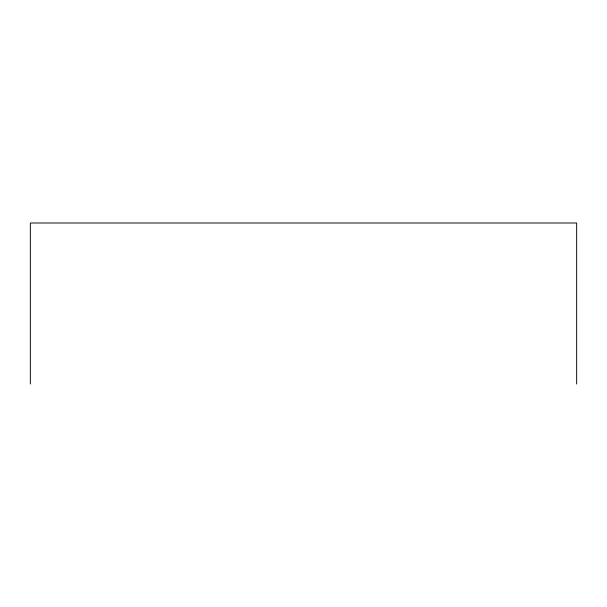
<?xml version="1.0" encoding="UTF-8"?>
<svg xmlns="http://www.w3.org/2000/svg" width="607" height="607" viewBox="0 0 607 607"><rect width="100%" height="100%" fill="white"/><g stroke="black" fill="none" stroke-linecap="round" stroke-linejoin="round"><path stroke-width="0.91" d="M576.65 384.011L576.65 222.989L30.35 222.989L30.35 384.011"/></g></svg>
